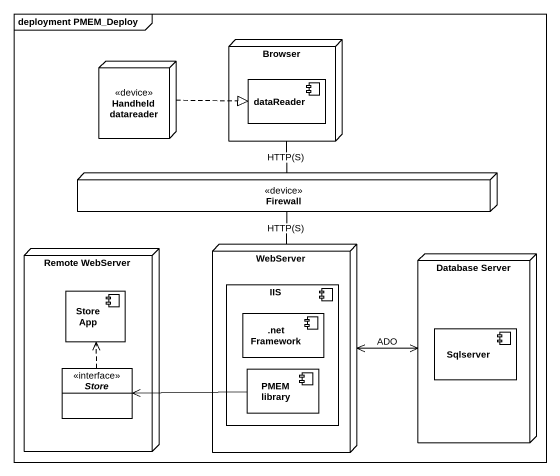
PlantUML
@startuml
mainframe deployment PMEM_Deploy
allowmixing
hide circle
hide empty members
node "Handheld datareader" as Handheld_datareader <<device>>
node Browser {
  component dataReader
}
node Firewall <<device>>
node "Remote WebServer" as Remote_WebServer {
  component "Store App" as Store_App
  interface Store
}
node WebServer {
  component IIS {
    component ".net Framework" as net_Framework
    component "PMEM library" as PMEM_library
  }
}
node "Database Server" as Database_Server {
  component Sqlserver
}
Handheld_datareader .right.|> dataReader
Browser -- Firewall : HTTP(S)
Firewall -- WebServer : HTTP(S)
WebServer <-right-> Database_Server : ADO
Store .up.> Store_App
PMEM_library -left-> Store
@enduml
